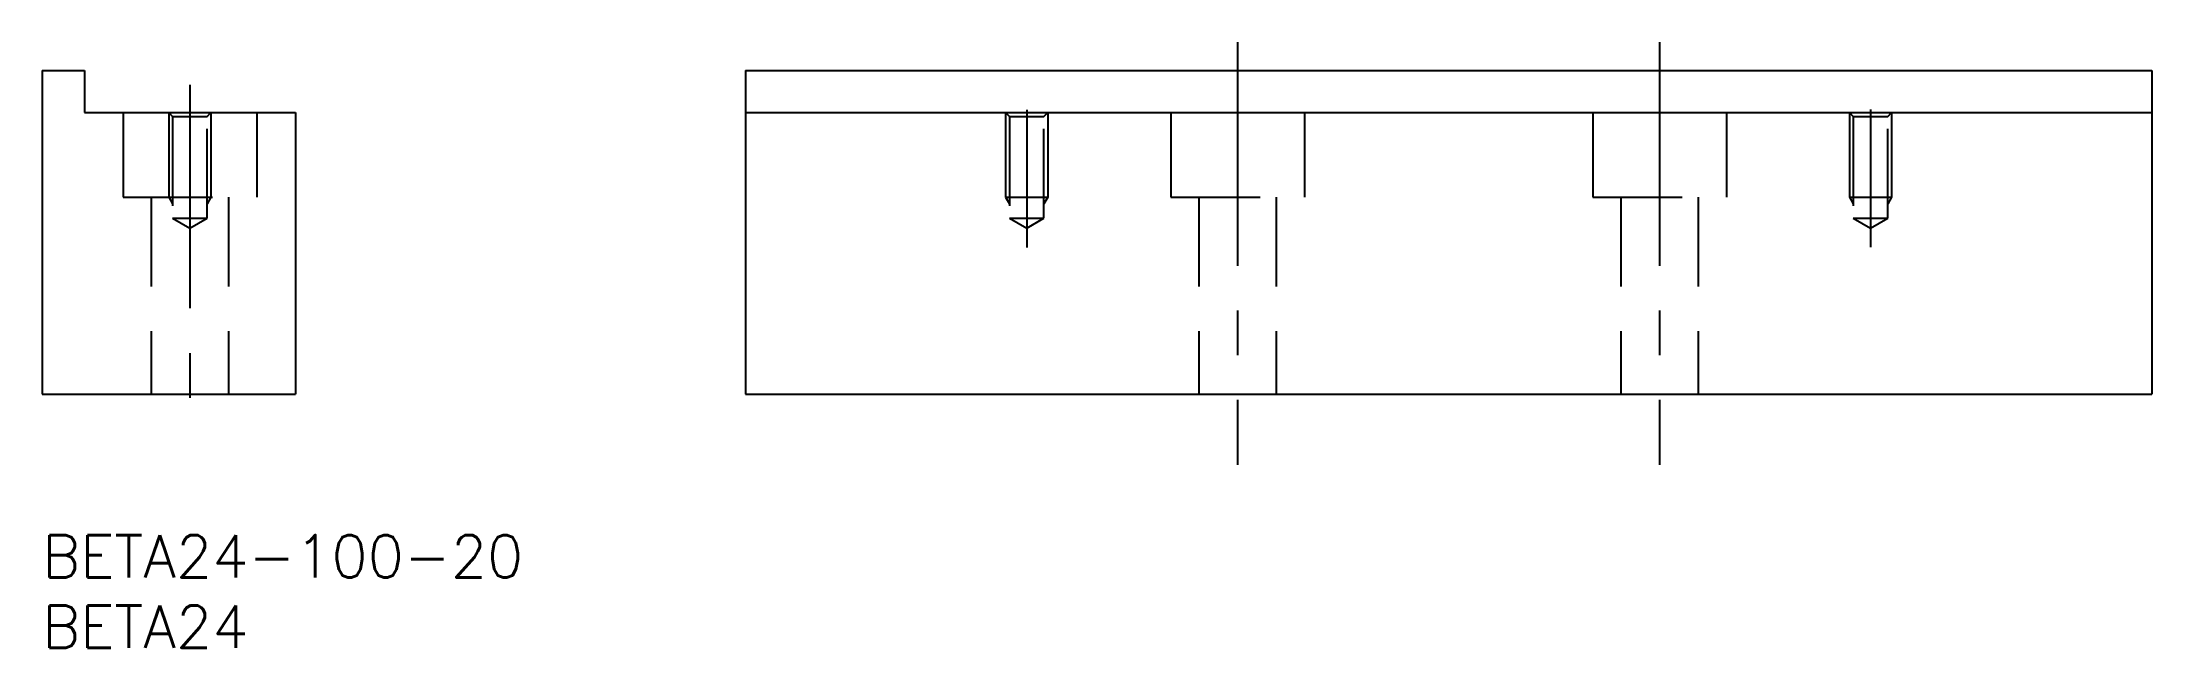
# Model space of a CAD drawing. Extents: x 0 to 150, y -8 to 35.
import ezdxf

# ---------------------------------------------------------------- set-up
doc = ezdxf.new("R2010")
doc.units = 0
doc.header["$LTSCALE"] = 0.5
doc.linetypes.add('CENTER', pattern=[50.8, 31.75, -6.35, 6.35, -6.35])
doc.linetypes.add('DASHED', pattern=[19.05, 12.7, -6.35])
for name, color, linetype in [('MSM_CENTER', 1, 'CENTER'), ('MSM_CONTINUOUS', 7, 'CONTINUOUS'), ('MSM_DASHED', 4, 'DASHED'), ('MSM_PART_NUMBER', 7, 'CONTINUOUS')]:
    doc.layers.add(name, color=color, linetype=linetype)
doc.styles.get("Standard").update_dxf_attribs({"font": 'txt.shx', "height": 3, "bigfont": 'bigfont.shx'})

msp = doc.modelspace()

# ---------------------------------------------------------------- linework, layer by layer
at = {"layer": 'MSM_CENTER'}
for p, q in [((85, 35), (85, 5)), ((115, 35), (115, 5)), ((10.5, 31.98), (10.5, 8.18)), ((70, 30.21), (70, 20.42)), ((130, 30.23), (130, 20.44))]:
    msp.add_line(p, q, dxfattribs=at)
at = {"layer": 'MSM_CONTINUOUS'}
for p, q in [((0, 33), (3, 33)), ((0, 33), (0, 10)), ((3, 33), (3, 30)), ((50, 33), (150, 33)), ((50, 33), (50, 10)), ((150, 33), (150, 10)), ((3, 30), (18, 30)), ((18, 30), (18, 10)), ((50, 30), (150, 30)), ((0, 10), (18, 10)), ((50, 10), (150, 10))]:
    msp.add_line(p, q, dxfattribs=at)
at = {"layer": 'MSM_DASHED'}
for p, q in [((5.75, 30), (5.75, 24)), ((9, 30), (9.27, 29.73)), ((9, 30), (9, 24)), ((11.73, 29.73), (12, 30)), ((12, 30), (12, 24)), ((15.25, 30), (15.25, 24)), ((68.5, 30), (68.77, 29.73)), ((68.5, 30), (68.5, 24)), ((71.23, 29.73), (71.5, 30)), ((71.5, 30), (71.5, 24)), ((80.25, 30), (80.25, 24)), ((89.75, 30), (89.75, 24)), ((110.25, 30), (110.25, 24)), ((119.75, 30), (119.75, 24)), ((128.5, 30), (128.77, 29.73)), ((128.5, 30), (128.5, 24)), ((131.23, 29.73), (131.5, 30)), ((131.5, 30), (131.5, 24)), ((9.27, 29.73), (9.27, 22.5)), ((9.27, 29.73), (11.73, 29.73)), ((11.73, 22.5), (11.73, 29.73)), ((68.77, 29.73), (68.77, 22.5)), ((68.77, 29.73), (71.23, 29.73)), ((71.23, 22.5), (71.23, 29.73)), ((128.77, 29.73), (128.77, 22.5)), ((128.77, 29.73), (131.23, 29.73)), ((131.23, 22.5), (131.23, 29.73)), ((5.75, 24), (15.25, 24)), ((7.75, 24), (7.75, 10)), ((9, 24), (9.27, 23.53)), ((12, 24), (11.73, 23.53)), ((13.25, 24), (13.25, 10)), ((68.5, 24), (71.5, 24)), ((68.5, 24), (68.77, 23.53)), ((71.5, 24), (71.23, 23.53)), ((80.25, 24), (89.75, 24)), ((82.25, 24), (82.25, 10)), ((87.75, 24), (87.75, 10)), ((110.25, 24), (119.75, 24)), ((112.25, 24), (112.25, 10)), ((117.75, 24), (117.75, 10)), ((128.5, 24), (131.5, 24)), ((128.5, 24), (128.77, 23.53)), ((131.5, 24), (131.23, 23.53)), ((9.27, 22.5), (10.5, 21.79)), ((9.27, 22.5), (11.73, 22.5)), ((10.5, 21.79), (11.73, 22.5)), ((68.77, 22.5), (70, 21.79)), ((68.77, 22.5), (71.23, 22.5)), ((70, 21.79), (71.23, 22.5)), ((128.77, 22.5), (130, 21.79)), ((128.77, 22.5), (131.23, 22.5)), ((130, 21.79), (131.23, 22.5))]:
    msp.add_line(p, q, dxfattribs=at)

# ---------------------------------------------------------------- texts
at = {"layer": 'MSM_PART_NUMBER'}
for s, p in [('BETA24-100-20', (0, -3)), ('BETA24', (0, -8))]:
    msp.add_text(s, height=3, dxfattribs=at).set_placement(p)

doc.saveas('drawing.dxf')
